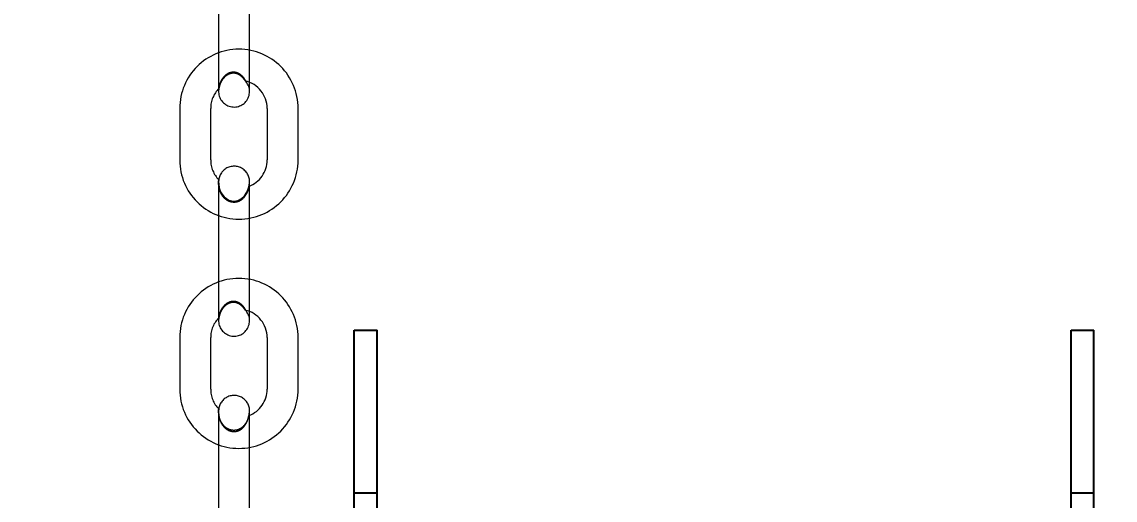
# Model space of a CAD drawing. Header units: millimetres. Extents: x 1293 to 41893, y 1011 to 26911.
# Drawn here: x 10741.8 to 11046.8, y 7852.1 to 7985.5 of the extents above; entities that cross this region are included whole.
import ezdxf

# ---------------------------------------------------------------- set-up
doc = ezdxf.new("R2010")
doc.units = ezdxf.units.MM
doc.header["$LTSCALE"] = 50
doc.linetypes.add('HIDDEN', pattern=[1.905, 1.27, -0.635])
doc.layers.add('CAPA_1', color=7, linetype='Continuous')
doc.styles.add('SLDTEXTSTYLE0', font='TXT', dxfattribs={"width": 0.75})
doc.dimstyles.new('SLDDIMSTYLE0', dxfattribs={"dimtxt": 100, "dimasz": 100, "dimexe": 0, "dimexo": 0.0625, "dimgap": 25, "dimtad": 2, "dimdec": 0, "dimlfac": 1.5, "dimrnd": 1e-09, "dimzin": 12, "dimdsep": 46, "dimtxsty": 'SLDTEXTSTYLE0', "dimsah": 1, "dimcen": 0.09, "dimadec": 0, "dimazin": 3, "dimtfac": 1, "dimtdec": 0, "dimtofl": 0, "dimtmove": 0, "dimatfit": 3, "dimfxl": 1, "dimfrac": 2, "dimtolj": 1, "dimtzin": 12, "dimarcsym": 0})

# ---------------------------------------------------------------- blocks, each defined once
blk = doc.blocks.new('_D_15')
at = {"layer": 'CAPA_1', "transparency": 16777216}
for p, q in [((6530.12, 8742.38), (6530.12, 9415.65)), ((16745.16, 6492), (16745.16, 9415.65)), ((6530.12, 9365.65), (16745.16, 9365.65))]:
    blk.add_line(p, q, dxfattribs=at)
for points in [[(6530.12, 9365.65), (6630.12, 9350.26), (6630.12, 9381.03)], [(16745.16, 9365.65), (16645.16, 9381.03), (16645.16, 9350.26)]]:
    blk.add_solid(points, dxfattribs=at)
at = {"layer": 'CAPA_1', "transparency": 16777216, "insert": (11452.92, 9494.55), "char_height": 100, "attachment_point": 1, "style": 'SLDTEXTSTYLE0'}
blk.add_mtext('15323', dxfattribs=at)

msp = doc.modelspace()

# ---------------------------------------------------------------- linework, layer by layer
at = {"color": 1, "linetype": 'HIDDEN', "lineweight": 18}
for p, q in [((10796.7331731, 8004.7169477), (10796.7331731, 7966.0929775)), ((10805.3691731, 7966.0929775), (10805.3691731, 8004.8703109)), ((10785.8881497, 7961.3869069), (10785.8881497, 7946.9935736)), ((10794.5241497, 7946.9935736), (10794.5241497, 7961.3869069)), ((10810.2721497, 7961.3869069), (10810.2721497, 7946.9935736)), ((10818.9081497, 7946.9935736), (10818.9081497, 7961.3869069)), ((10796.7331731, 7940.7836143), (10796.7331731, 7902.1596442)), ((10805.3691731, 7902.1596442), (10805.3691731, 7940.9369775)), ((10785.8881497, 7897.4535736), (10785.8881497, 7883.0602403)), ((10794.5241497, 7883.0602403), (10794.5241497, 7897.4535736)), ((10810.2721497, 7897.4535736), (10810.2721497, 7883.0602403)), ((10818.9081497, 7883.0602403), (10818.9081497, 7897.4535736)), ((10796.7331731, 7876.8591786), (10796.7331731, 7838.2263109)), ((10805.3691731, 7838.2263109), (10805.3691731, 7877.0036442))]:
    msp.add_line(p, q, dxfattribs=at)
at = {"color": 7, "linetype": 'Continuous', "lineweight": 25}
for p, q in [((10834.573483, 7837.5269069), (10834.573483, 7899.5269069)), ((10834.573483, 7899.5269069), (10840.923483, 7899.5269069)), ((10840.923483, 7837.5269069), (10840.923483, 7899.5269069)), ((11034.573483, 7899.5269069), (11040.923483, 7899.5269069)), ((11034.573483, 7837.5269069), (11034.573483, 7899.5269069)), ((11040.923483, 7837.5269069), (11040.923483, 7899.5269069)), ((10834.573483, 7854.1935736), (10840.923483, 7854.1935736)), ((11034.573483, 7854.1935736), (11040.923483, 7854.1935736))]:
    msp.add_line(p, q, dxfattribs=at)
at = {"color": 1, "linetype": 'HIDDEN', "lineweight": 18, "flags": 128}
msp.add_lwpolyline([(10796.7608536, 7941.4171996), (10796.736439, 7941.0154775), (10796.7523731, 7940.2855035), (10796.9166715, 7939.2327555), (10797.3904829, 7937.9456426), (10798.2989814, 7936.6891392), (10799.566069, 7935.8168536), (10800.9128323, 7935.5103029), (10802.112359, 7935.689046), (10803.1218996, 7936.2155447), (10803.9516495, 7937.0137978), (10804.5750229, 7937.9868166), (10804.9576098, 7938.9090217), (10805.1283299, 7939.4902973)], dxfattribs=at)
at = {"color": 1, "linetype": 'HIDDEN', "lineweight": 18}
for centre, radius, start, end in [((10802.3981497, 7961.3869069), 16.51, 0, 180), ((10802.3981497, 7961.3869069), 7.874, 135.086415544, 180), ((10801.0511731, 7966.0929775), 4.318, 167.926373367, 43.995406136), ((10802.3981497, 7961.3869069), 7.874, 0, 77.030824144), ((10802.3981497, 7946.9935736), 16.51, 180, 0), ((10802.3981497, 7946.9935736), 7.874, 180, 224.556604401), ((10801.0511731, 7940.9369775), 4.318, 341.366688522, 173.463699721), ((10802.3981497, 7946.9935736), 7.874, 290.386693975, 0), ((10802.3981497, 7897.4535736), 16.51, 0, 180), ((10802.3981497, 7897.4535736), 7.874, 135.086415544, 180), ((10801.0511731, 7902.1596442), 4.318, 167.926373367, 43.995406136), ((10802.3981497, 7897.4535736), 7.874, 0, 77.030824144), ((10802.3981497, 7883.0602403), 16.51, 180, 0), ((10802.3981497, 7883.0602403), 7.874, 180, 224.454761476), ((10801.0511731, 7877.0036442), 4.318, 341.682497543, 172.953022438), ((10802.3981497, 7883.0602403), 7.874, 290.577850268, 0)]:
    msp.add_arc(centre, radius, start, end, dxfattribs=at)
for points, knots in [([(10796.818857, 7966.9536303), (10796.8180293, 7966.9493977), (10796.8069855, 7966.8929248), (10796.8348747, 7967.0909552), (10796.9186434, 7967.5628119), (10797.1548206, 7968.4285736), (10797.6908377, 7969.5766959), (10798.5321647, 7970.6348897), (10799.5828384, 7971.3325192), (10800.6050765, 7971.6147233), (10801.5711383, 7971.5414618), (10802.4320208, 7971.1740593), (10803.1564495, 7970.608523), (10803.7573092, 7969.8858359), (10803.9660964, 7969.5207555), (10804.0783172, 7969.3245289)], [0, 0, 0, 0, 0.0052505979, 0.0700553602, 0.1357134437, 0.2329165739, 0.3321738982, 0.4508966685, 0.5376119864, 0.6096504425, 0.6819546466, 0.7485514449, 0.8197987684, 0.9031438908, 1, 1, 1, 1]), ([(10804.1345787, 7969.1280656), (10804.0643481, 7969.2278649), (10803.9194445, 7969.4337763), (10803.4188141, 7970.0514972), (10802.6751272, 7970.6879539), (10801.708919, 7971.1362511), (10800.6994054, 7971.2456419), (10799.7172019, 7971.0234265), (10798.8081332, 7970.5181931), (10797.972965, 7969.7105504), (10797.3068453, 7968.64792), (10796.9582737, 7967.6310932), (10796.8803338, 7967.2564419), (10796.8495244, 7967.1083433)], [0, 0, 0, 0, 0.0855038963, 0.1764164523, 0.2756185061, 0.3578019145, 0.4402857026, 0.5158591675, 0.5954413888, 0.6882345405, 0.7985637659, 0.9203728504, 1, 1, 1, 1]), ([(10804.0783172, 7969.3245289), (10804.1385521, 7969.2054811), (10804.2327535, 7969.0193024), (10804.1814504, 7969.08007), (10804.1629519, 7969.1019812)], [0, 0, 0, 0, 0.6394271002, 1, 1, 1, 1]), ([(10803.8536284, 7936.5912417), (10803.5743245, 7936.2986522), (10803.0148376, 7935.7125523), (10801.8763019, 7935.2061751), (10800.6846612, 7935.1240777), (10799.5436318, 7935.4386409), (10798.4990832, 7936.1172554), (10797.6112762, 7937.1653677), (10796.9959995, 7938.5128406), (10796.7318452, 7939.9278295), (10796.7263897, 7940.9973371), (10796.772522, 7941.510142), (10796.7653793, 7941.450065), (10796.7629024, 7941.4292316)], [0, 0, 0, 0, 0.086881005, 0.1740354978, 0.2556771896, 0.3351033069, 0.4199932292, 0.5153612681, 0.6224604825, 0.7371041323, 0.8492302167, 0.9477163433, 1, 1, 1, 1]), ([(10805.1561453, 7939.5818784), (10805.1595828, 7939.5941342), (10805.1771, 7939.6565869), (10805.1214755, 7939.3494187), (10804.956669, 7938.6981234), (10804.6123229, 7937.6897746), (10804.1138434, 7936.9680136), (10803.8536284, 7936.5912417)], [0, 0, 0, 0, 0.0540343626, 0.2753475188, 0.5002528709, 0.7391231947, 1, 1, 1, 1]), ([(10796.818857, 7903.020297), (10796.8180293, 7903.0160644), (10796.8069855, 7902.9595915), (10796.8348747, 7903.1576219), (10796.9186434, 7903.6294786), (10797.1548206, 7904.4952403), (10797.6908377, 7905.6433625), (10798.5321647, 7906.7015563), (10799.5828384, 7907.3991858), (10800.6050765, 7907.68139), (10801.5711383, 7907.6081285), (10802.4320208, 7907.2407259), (10803.1564495, 7906.6751897), (10803.7573092, 7905.9525025), (10803.9660964, 7905.5874221), (10804.0783172, 7905.3911956)], [0, 0, 0, 0, 0.0052505979, 0.0700553602, 0.1357134437, 0.2329165739, 0.3321738982, 0.4508966685, 0.5376119864, 0.6096504425, 0.6819546466, 0.7485514449, 0.8197987684, 0.9031438908, 1, 1, 1, 1]), ([(10804.1345787, 7905.1947323), (10804.0643481, 7905.2945315), (10803.9194445, 7905.500443), (10803.4188141, 7906.1181639), (10802.6751272, 7906.7546206), (10801.708919, 7907.2029177), (10800.6994054, 7907.3123085), (10799.7172019, 7907.0900931), (10798.8081332, 7906.5848597), (10797.972965, 7905.777217), (10797.3068453, 7904.7145867), (10796.9582737, 7903.6977599), (10796.8803338, 7903.3231085), (10796.8495244, 7903.17501)], [0, 0, 0, 0, 0.0855038963, 0.1764164523, 0.2756185061, 0.3578019145, 0.4402857026, 0.5158591675, 0.5954413888, 0.6882345405, 0.7985637659, 0.9203728504, 1, 1, 1, 1]), ([(10804.0783172, 7905.3911956), (10804.1385521, 7905.2721478), (10804.2327535, 7905.085969), (10804.1814504, 7905.1467367), (10804.1629519, 7905.1686478)], [0, 0, 0, 0, 0.6394271002, 1, 1, 1, 1]), ([(10805.106999, 7875.4760487), (10805.059936, 7875.3044159), (10804.9634699, 7874.9526164), (10804.5984686, 7874.0246871), (10803.9455206, 7872.9786754), (10802.9461544, 7872.0658803), (10801.7292837, 7871.5735109), (10800.4997896, 7871.5476738), (10799.3511132, 7871.9162938), (10798.3139595, 7872.6520107), (10797.463433, 7873.7417983), (10796.915337, 7875.0846259), (10796.7164704, 7876.3796606), (10796.7405887, 7877.3094266), (10796.7585631, 7877.4643989), (10796.7666492, 7877.5341164)], [0, 0, 0, 0, 0.0711060452, 0.1457475519, 0.2251036991, 0.3054361338, 0.3799140132, 0.4475426705, 0.5140660869, 0.5852918106, 0.6645771566, 0.7520182824, 0.8432206913, 0.9294695718, 1, 1, 1, 1]), ([(10796.7664938, 7877.5294283), (10796.7652685, 7877.5116341), (10796.7626136, 7877.4730786), (10796.7263765, 7876.9541855), (10796.7378733, 7876.1006717), (10796.9165358, 7874.9028458), (10797.433901, 7873.512819), (10798.3976758, 7872.2297416), (10799.7085829, 7871.3947119), (10801.0892796, 7871.1560681), (10802.3037417, 7871.419829), (10803.2269573, 7871.9733466), (10803.6637244, 7872.4504614), (10803.8536284, 7872.6579083)], [0, 0, 0, 0, 0.0688726695, 0.14922931326, 0.23652497668, 0.33566754274, 0.44698134005, 0.56409028622, 0.67569981671, 0.77295346446, 0.85740156055, 0.93799896229, 1, 1, 1, 1]), ([(10803.8536284, 7872.6579083), (10804.1090369, 7873.0267096), (10804.6196868, 7873.7640708), (10804.978691, 7874.8310452), (10805.1388862, 7875.503614), (10805.1844999, 7875.7639331), (10805.1578286, 7875.663307), (10805.1538083, 7875.6481388)], [0, 0, 0, 0, 0.2445747376, 0.4889895423, 0.7318381887, 0.9595777565, 1, 1, 1, 1])]:
    msp.add_open_spline(points, degree=3, knots=knots, dxfattribs=at)

# ---------------------------------------------------------------- dimensions: what is measured, and where the dimension line sits
at = {"layer": 'CAPA_1'}
dim = msp.add_linear_dim(base=(16745.1618891, 9365.6463094), p1=(6530.1246702, 8678.8772747), p2=(16745.1618891, 6428.5014528), dimstyle='SLDDIMSTYLE0', dxfattribs=at)
dim.commit()
dim.dimension.update_dxf_attribs({"geometry": '_D_15', "text_midpoint": (11637.6432797, 9365.6463094), "dimtype": 160})

doc.saveas('drawing.dxf')
